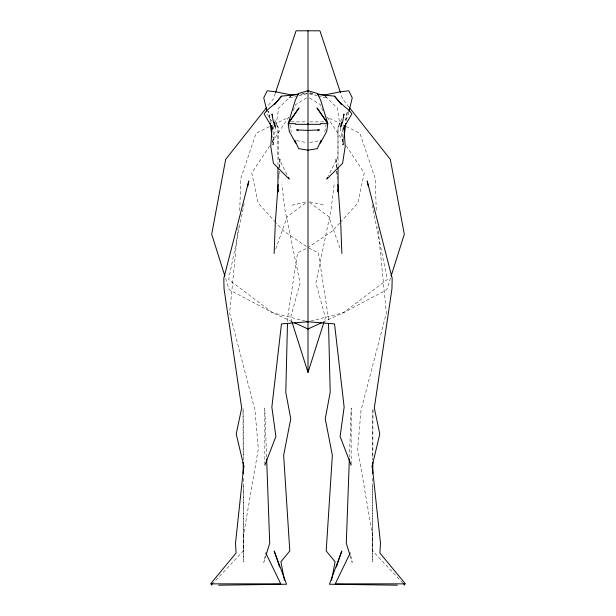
<?xml version="1.0" encoding="UTF-8"?>
<svg xmlns="http://www.w3.org/2000/svg" width="616" height="616" viewBox="0 0 616 616"><rect width="100%" height="100%" fill="white"/><g stroke="black" fill="none" stroke-linecap="round" stroke-linejoin="round"><path stroke-width="0.46" stroke-dasharray="3.08 2.31" d="M351.128 464.256L351.205 408.208L349.426 457.049M277.962 165.327L278.016 126.988L274.182 118.719M372.78 486.232L372.603 561.908L372.272 478.363M372.842 456.533L372.95 408.639L372.295 460.16M243.728 478.363L243.397 561.908L243.22 486.232M287.526 321.413L287.618 317.579L297.605 252.86L306.398 248.402M239.724 210.603L240.802 178.417L256.094 133.218L269.816 126.496M273.843 126.226L272.98 144.999L272.611 142.173M343.412 137.576L343.02 144.999L340.086 126.049M278.763 178.863L279.248 171.256M279.495 167.46L280.095 157.958L279.395 167.467M278.763 176.022L279.11 171.271M238.123 226.865L229.637 312.951L254.993 410.395L258.32 448.887L243.235 536.728L243.728 550.496L213.159 583.075M334.134 184.761L331.031 209.925L315.916 282.99L325.41 317.633L323.954 322.207M343.389 142.173L343.02 144.999L342.157 126.226M346.169 120.513L347.385 111.096L344.906 122.861M275.914 126.049L272.98 144.999L272.588 137.576M276.06 125.102L278.709 108.054L290.544 96.342M324.778 131.97L326.08 124.655M244.206 203.48L228.675 279.51L272.541 312.712L292.431 321.845M265.042 556.363L263.802 562.385L265.773 556.002M348.741 112.297L347.432 117.695L344.051 121.013M390.544 277.893L386.817 289.72L343.459 312.712L323.569 321.845M275.283 93.401L273.481 98.845L266.99 107.069M275.729 249.018L287.21 216.609L307.23 201.902M293.316 110.618L295.68 104.566L307.176 97.536M341.818 118.719L337.984 126.988L337.976 156.672L328.451 175.752M269.7 145.923L251.767 173.004L258.258 203.218L275.691 222.368M272.341 141.934L288.696 117.24L274.112 124.394M339.662 223.077L332.563 230.877L308 247.594M340.309 222.368L357.742 203.218L364.233 173.004L346.3 145.923M339.331 125.664L337.984 126.988L338.038 165.327M291.861 95.041L288.604 98.067L297.836 95.896M270.678 126.072L273.25 124.809M310.726 321.075L343.459 312.712L387.325 279.51L371.795 203.48M291.961 205.205L307.107 201.617M298.76 95.68L308 93.517L317.24 95.68M309.771 142.512L319.488 140.61M302.302 93.439L307.053 92.716M300.439 94.263L307.053 93.609M291.037 121.876L307.061 121.876M309.887 121.876L324.963 121.876M309.887 93.701L315.561 94.263M309.902 92.862L313.698 93.439M296.512 140.61L307.115 142.681M318.164 95.896L327.396 98.067L325.44 96.258M309.779 201.825L324.039 205.205M305.274 321.075L272.541 312.712L229.183 289.72L225.456 277.893M341.888 124.394L327.304 117.24L343.659 141.934M342.75 124.809L345.322 126.072M346.184 126.496L359.906 133.218L375.198 178.417L376.276 210.603M308.801 247.994L318.395 252.86L328.382 317.579L328.474 321.413M309.64 98.036L320.32 104.566L322.684 110.618M306.414 246.515L283.437 230.877L276.338 223.077M309.54 202.464L328.79 216.609L340.271 249.018M271.949 121.013L268.568 117.695L267.259 112.297M276.669 125.664L278.016 126.988L278.024 156.672L287.549 175.752M325.456 96.342L337.291 108.054L339.94 125.102M402.841 583.075L372.272 550.496L372.765 536.728L357.68 448.887L361.007 410.395L386.363 312.951L377.877 226.865M349.01 107.069L342.519 98.845L340.717 93.401M292.046 322.207L290.59 317.633L300.084 282.99L284.969 209.925L281.866 184.761M350.227 556.002L352.198 562.385L350.958 556.363M271.094 122.861L268.615 111.096L269.831 120.513M289.92 124.655L291.222 131.97M336.606 167.467L335.905 157.958L336.505 167.46M336.89 171.271L337.237 176.022M336.752 171.256L337.237 178.863M266.574 457.049L264.795 408.208L264.872 464.256M243.705 460.16L243.05 408.639L243.158 456.533"/><path stroke-width="0.92" d="M292.046 322.207L308 372.449L308 328.929M321.837 322.638L308 328.99L308 123.77M294.702 140.533L295.749 143.097L289.312 131.554L288.219 123.67L295.218 100.577L298.49 93.478L308 90.729L308 124.332M277.955 167.244L277.916 192.161L278.101 189.312M372.803 473.781L372.834 462.285M243.774 467.806L243.782 465.881L236.205 434.003L241.688 408.038L224.047 288.85L223.808 278.301L248.802 180.958L247.655 186.586M287.48 323.338L285.793 392.369L290.76 418.757L283.645 455.255L289.797 550.958L280.919 561.815L284.423 580.272M349.357 458.958L346.292 543.235L349.95 555.093M274.135 253.515L275.314 222.615L278.124 184.577M343.859 129.237L344.336 125.572M243.782 465.881L235.505 543.289L236.09 552.999L210.618 583.852L280.742 583.852L265.75 552.922M343.99 137.46L345.807 123.339M331.577 580.272L335.081 561.815L326.203 550.958L332.355 455.255L325.24 418.757L330.207 392.369L328.52 323.338M372.226 467.806L372.218 465.881L379.795 434.003L374.312 408.038L391.953 288.85L392.192 278.301L367.198 180.958L368.345 186.586M341.857 121.983L340.617 127.181L342.719 121.421L344.028 114.068L343.412 115.877M348.964 111.396L352.244 97.898L348.856 90.806L340.386 91.807L324.139 95.041L317.494 94.025M266.05 555.093L269.708 543.235L266.643 458.958M391.122 276.076L404.312 234.242L390.313 159.375L349.603 107.815M308 372.449L323.954 322.207M275.591 92.492L296.057 30.8L319.943 30.8L340.409 92.492M336.428 566.997L341.811 550.95L329.445 584.222L397.358 585.2M264.872 465.211L275.891 436.436L271.856 407.137L281.474 323.908L308 321.768L334.526 323.908L344.144 407.137L340.109 436.436L351.128 465.211M321.298 140.533L320.251 143.097L326.688 131.554L327.781 123.67L320.782 100.577L317.51 93.478L308 90.729M321.252 140.263L317.294 148.633L308 150.196L298.706 148.633L294.748 140.263M350.25 552.922L335.258 583.852L405.382 583.852L379.91 552.999L380.495 543.289L372.218 465.881M327.627 177.416L326.796 179.071L342.596 163.317L345.237 146.362L343.959 127.381L351.929 113.883L349.002 110.272L339.793 102.479L334.465 96.142L317.448 94.456M289.15 121.876L299.037 107.854L288.219 123.67L295.757 123.67M266.397 107.815L225.687 159.375L211.688 234.242L224.879 276.076M274.69 104.243L281.535 96.142L298.552 94.456M274.798 104.104L281.535 96.142M211.203 585.154L212.505 583.768M276.207 102.479L266.998 110.272L264.072 113.883L272.041 127.381L272.141 129.237M317.687 130.222L319.45 129.891L308 130.415L296.55 129.891L298.313 130.222M298.506 94.025L291.861 95.041L275.614 91.807L267.144 90.806L263.756 97.898L267.036 111.396M218.642 585.2L286.555 584.222L274.189 550.95L279.572 566.997M320.243 123.67L327.781 123.67L316.963 107.854L326.85 121.876M295.611 124.332L320.389 124.332M306.183 321.306L308 321.768M294.163 322.638L308 328.99M403.495 583.768L404.797 585.154M339.793 102.479L341.31 104.243M334.465 96.142L341.202 104.104M288.373 177.416L289.204 179.071L273.404 163.317L270.763 146.362L272.041 127.381L271.664 125.572M272.588 115.877L271.972 114.068L273.281 121.421L275.383 127.181L274.143 121.983M270.193 123.339L272.01 137.46M337.876 184.577L340.687 222.615L341.865 253.515M337.899 189.312L338.084 192.161L338.045 167.244M243.166 462.285L243.197 473.781M308 30.8L308 91.33"/></g></svg>
